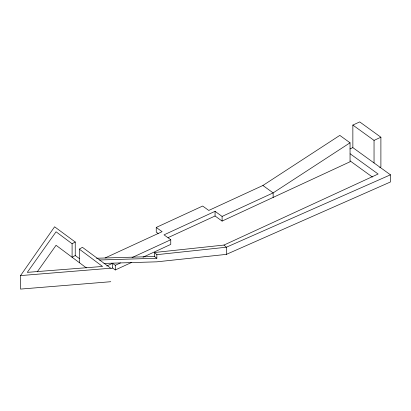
<?xml version="1.0" encoding="UTF-8"?>
<svg xmlns="http://www.w3.org/2000/svg" width="411" height="411" viewBox="0 0 411 411"><rect width="100%" height="100%" fill="white"/><g stroke="black" fill="none" stroke-linecap="round" stroke-linejoin="round"><path stroke-width="0.62" d="M110.77 281.71L20.55 289.087L20.55 275.591L54.591 226.795L75.234 242.012L75.234 255.514L79.344 258.54M37.257 271.81L56.066 245.285L86.377 267.895M158.199 233.515L156.242 232.097L156.242 227.437L202.674 206.039L208.762 210.437L262.901 185.484L339.81 135.389L350.049 142.792L350.049 161.77L222.094 221.077L215.061 215.991L215.061 211.326L164.015 234.851L170.765 239.736L170.765 244.396L143.028 257.183M350.049 142.792L273.14 192.893L222.094 216.417L215.061 211.326M79.302 262.619L79.302 249.117L82.426 247.314L110.77 268.213L20.55 275.591M75.234 255.514L72.095 257.24L72.095 243.744L75.234 242.012M103.968 263.42L156.858 261.828L226.358 254.383L390.45 181.975L390.45 174.814L352.859 147.626L352.859 125.072L359.712 121.913L380.894 137.228L380.894 166.948L379.749 167.472M105.113 257.949L162.109 231.681L156.242 227.437M350.008 148.946L352.859 147.626M352.859 125.072L374.041 140.387L380.894 137.228M168.073 237.64L215.061 215.991M106.793 265.984L112.552 263.328L115.286 265.306L115.286 269.965L131.469 262.511M115.286 265.306L120.49 262.912M132.044 257.584L170.765 239.736M110.826 268.784L112.552 267.987L115.286 269.965M154.49 252.503L156.858 254.671L156.858 258.252L154.49 256.5L154.49 252.503L223.985 245.059L378.125 174.017L350.151 153.786M390.45 174.814L226.358 247.227L156.858 254.671M96.498 258.242L154.49 256.5M99.508 259.978L156.858 258.252M350.151 160.942L372.428 177.054M262.901 185.484L273.14 192.893L273.14 197.552M72.095 243.744L56.066 231.783L27.301 272.359L102.544 266.451L79.302 249.117M223.985 245.059L226.358 247.227L226.358 254.383M374.041 140.387L374.041 162.946M222.094 216.417L222.094 221.077M112.552 263.328L112.552 267.987"/></g></svg>
